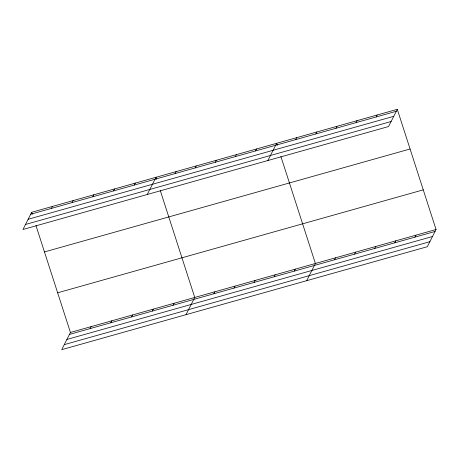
<?xml version="1.0" encoding="UTF-8"?>
<svg xmlns="http://www.w3.org/2000/svg" width="459" height="459" viewBox="0 0 459 459"><rect width="100%" height="100%" fill="white"/><g stroke="black" fill="none" stroke-linecap="round" stroke-linejoin="round"><path stroke-width="0.69" d="M31.682 212.282L22.95 229.494L388.561 126.541L397.293 109.328L31.682 212.282L32.319 214.267M51.408 208.409L52.401 206.447M72.126 202.574L73.119 200.612M92.844 196.739L93.837 194.777M113.562 190.904L114.555 188.947M134.28 185.069L135.273 183.112M35.945 225.501L70.439 332.459L61.707 349.672L427.318 246.718L436.05 229.506L397.293 109.328M147.259 194.49L155.991 177.277L156.628 179.262M90.165 328.587L91.157 326.624M175.103 173.577L176.095 171.614M110.883 322.752L111.876 320.789M195.213 167.914L196.205 165.951M131.601 316.917L132.594 314.96M215.323 162.251L216.315 160.289M152.319 311.082L153.312 309.125M235.427 156.588L236.425 154.626M173.037 305.252L174.03 303.29M255.537 150.925L256.529 148.963M186.015 314.667L194.748 297.455L160.254 190.496M267.907 160.512L276.639 143.3L277.282 145.285M213.86 293.754L214.858 291.792M295.757 139.599L296.749 137.637M233.97 288.091L234.968 286.129M315.861 133.936L316.859 131.98M254.079 282.428L255.072 280.466M335.971 128.273L336.963 126.317M274.189 276.766L275.182 274.803M356.081 122.61L357.073 120.654M294.294 271.103L295.292 269.146M376.191 116.947L377.183 114.991M306.664 280.696L315.402 263.483L280.902 156.519M334.513 259.777L335.506 257.82M354.623 254.114L355.616 252.157M374.728 248.451L375.726 246.494M394.838 242.788L395.836 240.832M414.947 237.125L415.94 235.169M30.69 214.238L396.295 111.285M28.137 219.276L393.742 116.322M25.503 224.462L391.114 121.509M44.471 251.939L410.082 148.986M57.65 292.802L423.261 189.848M70.439 332.459L436.05 229.506M69.447 334.422L435.057 231.468M66.894 339.453L432.504 236.5M64.26 344.64L429.871 241.686"/></g></svg>
